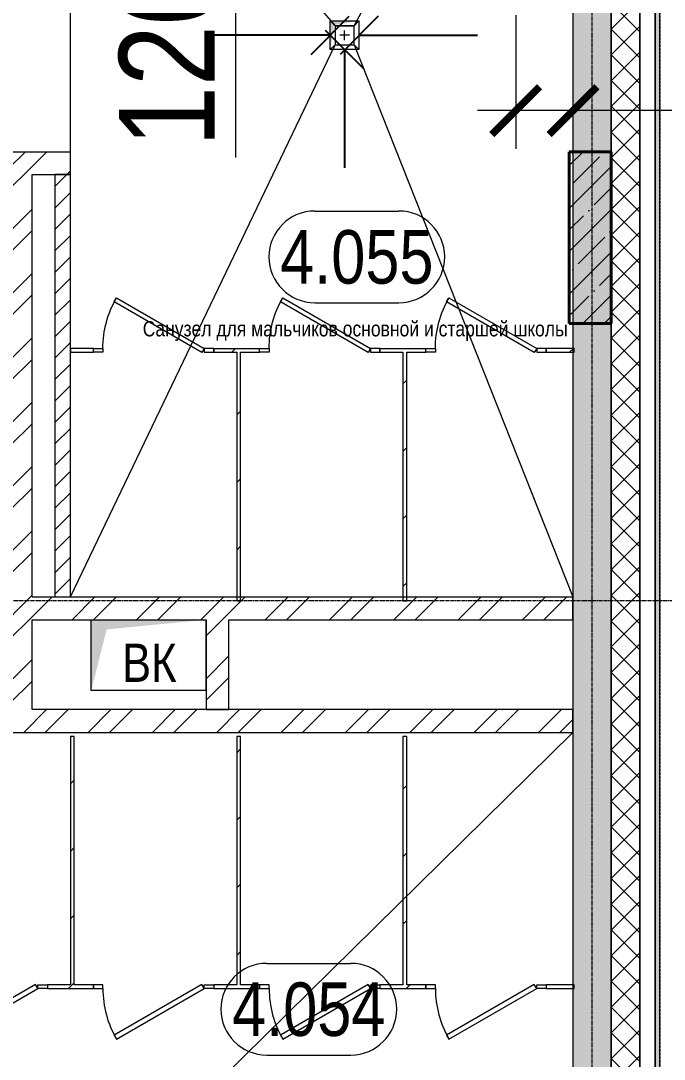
# Model space of a CAD drawing. Header units: millimetres. Extents: x -231292 to 573618, y -153144 to 564035.
# Drawn here: x 162039 to 165406, y 409102 to 414537 of the extents above; entities that cross this region are included whole.
import ezdxf
from ezdxf import colors
from ezdxf.entities.mleader import LeaderData, LeaderLine
from ezdxf.enums import TextEntityAlignment as Align
from ezdxf.math import Vec2, Vec3

# ---------------------------------------------------------------- set-up
doc = ezdxf.new("R2010")
doc.units = ezdxf.units.MM
for name, pattern in [('CENTER2', [28.575, 19.05, -3.175, 3.175, -3.175]), ('DASHED', [19.05, 12.7, -6.35]), ('HIDDEN2', [4.7625, 3.175, -1.5875])]:
    doc.linetypes.add(name, pattern=pattern)
doc.layers.get('0').update_dxf_attribs({"color": 250})
doc.layers.get('Defpoints').update_dxf_attribs({"color": 250})
for name, color, linetype, lineweight in [('АР_Area', 250, 'Continuous', 5), ('АР_Колонны', 250, 'Continuous', 35), ('АР_Размеры обшивки', 250, 'Continuous', 5), ('АР_Стены ГКЛ', 250, 'Continuous', 15), ('АР_Стены ЖБ', 250, 'Continuous', 35), ('АР_Стены кирпич', 250, 'Continuous', 20), ('АР_Стены ПЕНОблок', 250, 'Continuous', 20), ('АР_Тонкая', 250, 'Continuous', 5), ('АР_Утеплитель', 250, 'Continuous', 0), ('АР_Штриховка', 250, 'Continuous', 0), ('ВК_Шахты', 5, 'Continuous', 9), ('Двери кабины', 250, 'Continuous', 0), ('КМ_Фахверки', 250, 'Continuous', 80), ('Размеры зашивки ГКЛ', 250, 'Continuous', 0), ('РД_Оси_100', 250, 'Continuous', 0), ('РД_Разуклонка к трапам', 124, 'Continuous', 0)]:
    doc.layers.add(name, color=color, linetype=linetype, lineweight=lineweight)
doc.layers.add('АР_Делит', color=250, linetype='Continuous', lineweight=0, plot=False)
doc.styles.add('style1', font='ARIALN.TTF')
doc.dimstyles.new('Dim200_ареал', dxfattribs={"dimscale": 100, "dimtxt": 5, "dimasz": 2.5, "dimexe": 2, "dimexo": 2, "dimgap": 1, "dimtad": 1, "dimzin": 12, "dimdsep": 46, "dimtxsty": 'style1', "dimblk": 'ARCHTICK', "dimcen": 3, "dimdle": 2, "dimclrd": 256, "dimclre": 256, "dimaunit": 1, "dimadec": 0, "dimazin": 3, "dimtfac": 1, "dimtmove": 1, "dimatfit": 3, "dimldrblk": 'OPEN30', "dimfxl": 5, "dimfxlon": 1, "dimtolj": 1, "dimtzin": 0, "dimlwd": 9, "dimlwe": 9, "dimarcsym": 0})
doc.dimstyles.new('scale_100', dxfattribs={"dimtxt": 200, "dimasz": 125, "dimexe": 60, "dimexo": 100, "dimgap": 30, "dimtad": 1, "dimdec": 0, "dimdsep": 46, "dimtxsty": 'style1', "dimblk": 'OBLIQUE', "dimcen": 150, "dimdle": 60, "dimclrd": 256, "dimclre": 256, "dimclrt": 256, "dimadec": 0, "dimazin": 0, "dimtfac": 1, "dimtdec": 0, "dimtmove": 1, "dimatfit": 3, "dimldrblk": 'OBLIQUE', "dimfxl": 1, "dimtolj": 1, "dimtzin": 0, "dimarcsym": 0})
pattern_1 = [(45, (50428.77, 366201.75), (-168.3798, 168.3798), []), (45, (50541.02, 366201.75), (-168.3798, 168.3798), [])]
pattern_2 = [(45, (50428.77, 366201.75), (-176.7767, 176.7767), [])]

# ---------------------------------------------------------------- blocks, each defined once
blk = doc.blocks.new('otv')
at = {"linetype": 'Continuous'}
blk.add_lwpolyline([(0, -1), (0, 0), (1, 0), (1, -1)], close=True, dxfattribs=at)
blk.add_solid([(0, -1), (0, 0), (0.1346, -0.1366), (1, 0)], dxfattribs=at)
blk = doc.blocks.new('СОШ_2200_АР_ОСИ_М100_28.05.24')
at = {"layer": 'АР_Делит', "color": 5, "linetype": 'DASHED'}
blk.add_lwpolyline([(114955, 135155), (114955, -355), (93595.036, -355), (93595.036, 13855), (94145, 13855), (94145, 68320), (66055, 68320), (66055, 13857.73), (83455, 13857.73), (83455, -355), (45245, -355), (45245, 13145), (44695, 13145), (44695, 26755), (45245, 26755), (45245, 68320), (20455, 68320), (20455, 26755), (27955, 26755), (27955, 13145), (-355, 13145), (-355, 100855), (37145, 100855), (37145, 129155)], dxfattribs=at)
at = {"layer": 'РД_Оси_100', "linetype": 'CENTER2'}
for p, q in [((114600, -6155), (114600, 139938.679)), ((119910, 45300), (94200, 45300))]:
    blk.add_line(p, q, dxfattribs=at)
blk = doc.blocks.new('_Oblique')
at = {"color": 0, "linetype": 'ByBlock', "lineweight": -2}
blk.add_line((-0.5, -0.5), (0.5, 0.5), dxfattribs=at)
blk = doc.blocks.new('A$Cd7e03b91')
at = {"layer": 'РД_Разуклонка к трапам', "lineweight": 0}
for p, q in [((-100, 100), (-150, 150)), ((100, 100), (150, 150)), ((-50, 0), (50, 0)), ((0, -50), (0, 50)), ((-100, -100), (-150, -150)), ((100, -100), (150, -150))]:
    blk.add_line(p, q, dxfattribs=at)
blk.add_lwpolyline([(-100, 100), (100, 100), (100, -100), (-100, -100), (-100, 100)], dxfattribs=at)
blk.add_lwpolyline([(-100, 100), (100, 100), (100, -100), (-100, -100), (-100, 100)], dxfattribs=at)
blk = doc.blocks.new('_ArchTick')
at = {"color": 0, "linetype": 'ByBlock', "const_width": 0.15}
blk.add_lwpolyline([(-0.5, -0.5), (0.5, 0.5)], dxfattribs=at)
blk = doc.blocks.new('*D776')
at = {"layer": 'Defpoints', "color": 0, "transparency": 16777216}
for p in [(164628.8, 416111.8), (164150.9, 414911.8), (164628.8, 414911.8)]:
    blk.add_point(p, dxfattribs=at)
at = {"layer": 'АР_Размеры обшивки', "lineweight": 9, "transparency": 16777216}
for p, q in [((164150.9, 416311.8), (164150.9, 414711.8)), ((164428.8, 416111.8), (163950.9, 416111.8)), ((164150.9, 415511.8), (163161.8, 415205.7)), ((163161.8, 415205.7), (163161.8, 413821.2)), ((164428.8, 414911.8), (163950.9, 414911.8))]:
    blk.add_line(p, q, dxfattribs=at)
at = {"layer": 'АР_Размеры обшивки', "lineweight": 9, "transparency": 16777216, "xscale": 250, "yscale": 250, "zscale": 250}
for p, rotation in [((164150.9, 416111.8), 90), ((164150.9, 414911.8), 270)]:
    blk.add_blockref('_ArchTick', p, dxfattribs=dict(at, rotation=rotation))
at = {"layer": 'АР_Размеры обшивки', "color": 0, "transparency": 16777216, "insert": (162806.5, 414513.4), "char_height": 500, "attachment_point": 5, "rotation": 90, "style": 'style1'}
blk.add_mtext('\\A1;1200', dxfattribs=at)
blk = doc.blocks.new('_Open30')
at = {"color": 0, "linetype": 'ByBlock', "lineweight": -2}
for p, q in [((-1, 0.268), (0, 0)), ((0, 0), (-1, -0.268)), ((0, 0), (-1, 0))]:
    blk.add_line(p, q, dxfattribs=at)
blk = doc.blocks.new('*D777')
at = {"layer": 'Defpoints', "color": 0, "transparency": 16777216}
for p in [(164628.8, 414911.8), (164928.8, 414911.8), (164628.8, 414066.7)]:
    blk.add_point(p, dxfattribs=at)
at = {"layer": 'АР_Размеры обшивки', "lineweight": 9, "transparency": 16777216}
for p, q in [((164628.8, 414566.7), (164628.8, 413866.7)), ((164928.8, 414566.7), (164928.8, 413866.7)), ((165128.8, 414066.7), (164428.8, 414066.7)), ((167165.8, 414066.7), (164928.8, 414066.7))]:
    blk.add_line(p, q, dxfattribs=at)
at = {"layer": 'АР_Размеры обшивки', "lineweight": 9, "transparency": 16777216, "xscale": 250, "yscale": 250, "zscale": 250, "rotation": 180}
blk.add_blockref('_ArchTick', (164628.8, 414066.7), dxfattribs=at)
at = {"layer": 'АР_Размеры обшивки', "lineweight": 9, "transparency": 16777216, "xscale": 250, "yscale": 250, "zscale": 250}
blk.add_blockref('_ArchTick', (164928.8, 414066.7), dxfattribs=at)
at = {"layer": 'АР_Размеры обшивки', "color": 0, "transparency": 16777216, "insert": (166613.8, 414422), "char_height": 500, "attachment_point": 5, "style": 'style1'}
blk.add_mtext('\\A1;300', dxfattribs=at)
blk = doc.blocks.new('MOK-МаркаПом_овал_ареал')
for p, q in [((-2.75, 3), (2.75, 3)), ((-2.75, -3), (2.75, -3))]:
    blk.add_line(p, q)
for centre, radius, start, end in [((-2.75, 0), 3, 90, 270), ((2.75, 0), 3, 270, 90), ((-3.75, 0), 3.5, 0, 0.00095)]:
    blk.add_arc(centre, radius, start, end)
at = {"color": 0, "style": 'style1'}
blk.add_attdef('АР-ПОМЕЩЕНИЕ:НОМЕР', text='', height=3.5, dxfattribs=at).set_placement((0, 0), align=Align.MIDDLE)
at = {"layer": 'Defpoints', "color": 2, "style": 'style1'}
blk.add_attdef('АР-ПОМЕЩЕНИЕ:НАИМЕНОВАНИЕ', text='', height=1, dxfattribs=at).set_placement((-0.094, -4.814), align=Align.MIDDLE)

msp = doc.modelspace()

# ---------------------------------------------------------------- hatches: boundary and pattern name
at = {"layer": 'АР_Штриховка', "linetype": 'Continuous', "lineweight": 0}
h = msp.add_hatch(dxfattribs=at)
h.set_pattern_fill('_U', color=256, angle=-360, style=0, pattern_type=0)
h.set_pattern_definition([(360, (50428.7677, 366201.7525), (-5e-16, 1), [])])
h.paths.add_polyline_path([(165383.768, 457506.753), (165358.768, 457481.753), (165358.768, 456301.753), (165383.768, 456301.753)], flags=0)
h.paths.add_polyline_path([(165383.768, 453001.753), (165358.768, 453001.753), (165358.768, 451501.752), (165383.768, 451501.752)], flags=0)
h.paths.add_polyline_path([(165383.768, 449101.752), (165358.768, 449101.752), (165358.768, 447851.753), (165383.768, 447851.753)], flags=0)
h.paths.add_polyline_path([(165383.768, 445751.753), (165358.768, 445751.753), (165358.768, 444851.752), (165383.768, 444851.752)], flags=0)
h.paths.add_polyline_path([(165383.768, 442751.752), (165358.768, 442751.752), (165358.768, 441851.752), (165383.768, 441851.752)], flags=0)
h.paths.add_polyline_path([(165383.768, 439751.752), (165358.768, 439751.752), (165358.768, 438851.752), (165383.768, 438851.752)], flags=0)
h.paths.add_polyline_path([(165383.768, 436751.752), (165358.768, 436751.752), (165358.768, 434301.753), (165383.768, 434301.753)], flags=0)
h.paths.add_polyline_path([(165383.768, 431001.753), (165358.768, 431001.753), (165358.768, 430101.753), (165383.768, 430101.753)], flags=0)
h.paths.add_polyline_path([(165383.768, 428901.753), (165358.768, 428901.753), (165358.768, 428001.753), (165383.768, 428001.753)], flags=0)
h.paths.add_polyline_path([(165383.768, 426801.753), (165358.768, 426801.753), (165358.768, 425001.753), (165383.768, 425001.753)], flags=0)
h.paths.add_polyline_path([(165383.768, 421701.753), (165358.768, 421701.753), (165358.768, 420801.753), (165383.768, 420801.753)], flags=0)
h.paths.add_polyline_path([(165383.768, 419601.753), (165358.768, 419601.753), (165358.768, 418701.753), (165383.768, 418701.753)], flags=0)
h.paths.add_polyline_path([(165383.768, 417501.753), (165358.768, 417501.753), (165358.768, 407701.753), (165383.768, 407701.753)], flags=0)
h = msp.add_hatch(dxfattribs=at)
h.set_pattern_fill('ANSI37', color=256, scale=30, angle=-360, style=0)
h.set_pattern_definition([(45, (50428.77, 366201.75), (-67.35192, 67.35192), []), (135, (50428.77, 366201.75), (-67.35192, -67.35192), [])])
h.paths.add_polyline_path([(165278.768, 457401.753), (165128.768, 457251.753), (165128.768, 456301.753), (165278.768, 456301.753)], flags=0)
h.paths.add_polyline_path([(165278.768, 453001.753), (165128.768, 453001.753), (165128.768, 451501.752), (165278.768, 451501.752)], flags=0)
h.paths.add_polyline_path([(165278.768, 449101.752), (165128.768, 449101.752), (165128.768, 447851.753), (165278.768, 447851.753)], flags=0)
h.paths.add_polyline_path([(165278.768, 445751.753), (165128.768, 445751.753), (165128.768, 444851.752), (165278.768, 444851.752)], flags=0)
h.paths.add_polyline_path([(165278.768, 442751.752), (165128.768, 442751.752), (165128.768, 441851.752), (165278.768, 441851.752)], flags=0)
h.paths.add_polyline_path([(165278.768, 439751.752), (165128.768, 439751.752), (165128.768, 438851.752), (165278.768, 438851.752)], flags=0)
h.paths.add_polyline_path([(165278.768, 436751.752), (165128.768, 436751.752), (165128.768, 434301.753), (165278.768, 434301.753)], flags=0)
h.paths.add_polyline_path([(165278.768, 431001.753), (165128.768, 431001.753), (165128.768, 430101.753), (165278.768, 430101.753)], flags=0)
h.paths.add_polyline_path([(165278.768, 428901.753), (165128.768, 428901.753), (165128.768, 428001.753), (165278.768, 428001.753)], flags=0)
h.paths.add_polyline_path([(165278.768, 426801.753), (165128.768, 426801.753), (165128.768, 425001.753), (165278.768, 425001.753)], flags=0)
h.paths.add_polyline_path([(165278.768, 421701.753), (165128.768, 421701.753), (165128.768, 420801.753), (165278.768, 420801.753)], flags=0)
h.paths.add_polyline_path([(165278.768, 419601.753), (165128.768, 419601.753), (165128.768, 418701.753), (165278.768, 418701.753)], flags=0)
h.paths.add_polyline_path([(165278.768, 417501.753), (165128.768, 417501.753), (165128.768, 407701.753), (165278.768, 407701.753)], flags=0)
h = msp.add_hatch(dxfattribs=at)
h.set_pattern_fill('AR-CONC', color=256, angle=-360, style=0)
h.set_pattern_definition([(50, (50428.77, 366201.75), (182.18467, -15.93909), [19.05, -209.55]), (355, (50428.77, 366201.75), (-35.24342, 191.05685), [15.24, -167.64058]), (100.45144, (50443.95, 366200.42), (146.94125, 175.11775), [16.19, -178.09024]), (46.1842, (50428.77, 366252.55), (271.07904, -42.04233), [28.575, -314.325]), (96.63556, (50451.36, 366249.05), (237.40413, 247.42612), [24.285, -267.1356]), (351.18415, (50428.77, 366252.55), (237.40413, 247.4261), [22.85997, -251.45973]), (21, (50454.17, 366239.85), (151.61439, -102.2652), [19.05, -209.55]), (326, (50454.17, 366239.85), (61.80203, 184.18797), [15.24, -167.64]), (71.45145, (50466.8, 366231.33), (213.41642, 81.92277), [16.19, -178.08994]), (37.5, (50428.77, 366201.75), (3.088603, 84.55504), [0, -165.608, 0, -170.18, 0, -168.275]), (7.5, (50428.77, 366201.75), (66.81966, 100.180575), [0, -97.028, 0, -161.798, 0, -64.135]), (327.5, (50372.126, 366201.75), (135.590595, -5.728744), [0, -63.5, 0, -198.12, 0, -262.89]), (317.5, (50346.73, 366201.75), (148.12918, 25.42649), [0, -82.55, 0, -131.572, 0, -186.69])])
h.paths.add_polyline_path([(165128.768, 457251.753), (164928.768, 457051.753), (164928.768, 456301.753), (165128.768, 456301.753)], flags=0)
h.paths.add_polyline_path([(165128.768, 453001.753), (164928.768, 453001.753), (164928.768, 451501.752), (165128.768, 451501.752)], flags=0)
h.paths.add_polyline_path([(165128.768, 449101.752), (164928.768, 449101.752), (164928.768, 447851.753), (165128.768, 447851.753)], flags=0)
h.paths.add_polyline_path([(165128.768, 445751.753), (164928.768, 445751.753), (164928.768, 444851.752), (165128.768, 444851.752)], flags=0)
h.paths.add_polyline_path([(165128.768, 442751.752), (164928.768, 442751.752), (164928.768, 441851.752), (165128.768, 441851.752)], flags=0)
h.paths.add_polyline_path([(165128.768, 439751.752), (164928.768, 439751.752), (164928.768, 438851.752), (165128.768, 438851.752)], flags=0)
h.paths.add_polyline_path([(165128.768, 436751.752), (164928.768, 436751.752), (164928.768, 434301.753), (165128.768, 434301.753)], flags=0)
h.paths.add_polyline_path([(165128.768, 431001.753), (164928.768, 431001.753), (164928.768, 430101.753), (165128.768, 430101.753)], flags=0)
h.paths.add_polyline_path([(165128.768, 428901.753), (164928.768, 428901.753), (164928.768, 428001.753), (165128.768, 428001.753)], flags=0)
h.paths.add_polyline_path([(165128.768, 426801.753), (164928.768, 426801.753), (164928.768, 425001.753), (165128.768, 425001.753)], flags=0)
h.paths.add_polyline_path([(165128.768, 421701.753), (164928.768, 421701.753), (164928.768, 420801.753), (165128.768, 420801.753)], flags=0)
h.paths.add_polyline_path([(165128.768, 419601.753), (164928.768, 419601.753), (164928.768, 418701.753), (165128.768, 418701.753)], flags=0)
h.paths.add_polyline_path([(165128.768, 417501.753), (164928.768, 417501.753), (164928.768, 407701.753), (165128.768, 407701.753)], flags=0)
h = msp.add_hatch(dxfattribs=at)
h.set_pattern_fill('ANSI32', color=256, scale=25, style=0)
h.set_pattern_definition(pattern_1)
h.paths.add_polyline_path([(162298.768, 413731.752), (162298.768, 413851.752), (162098.768, 413851.752), (162058.768, 413761.752), (162098.768, 413731.752)], flags=0)
h.paths.add_polyline_path([(161978.768, 413731.752), (162058.768, 413761.752), (162098.768, 413851.752), (161978.294, 413851.752), (161978.294, 413731.752)], flags=0)
at = {"layer": 'АР_Штриховка', "linetype": 'Continuous', "lineweight": 5}
h = msp.add_hatch(dxfattribs=at)
h.set_pattern_fill('ANSI35', color=256, scale=25, style=0)
h.set_pattern_definition([(45, (50428.77, 366201.75), (-112.2532, 112.2532), []), (45, (50541.02, 366201.75), (-112.2532, 112.2532), [198.4375, -39.6875, 0, -39.6875])])
h.paths.add_polyline_path([(165128.768, 413851.753), (164908.768, 413851.753), (164908.768, 412951.753), (165128.768, 412951.753)], flags=0)
at = {"layer": 'АР_Штриховка', "linetype": 'Continuous', "lineweight": 0}
h = msp.add_hatch(dxfattribs=at)
h.set_pattern_fill('ANSI32', color=256, scale=25, style=0)
h.set_pattern_definition([(45, (50428.77, 366201.75), (-168.3798, 168.3798), []), (45, (50541.02, 366201.75), (-168.3798, 168.3798), [])])
h.paths.add_polyline_path([(161978.768, 410931.753), (162058.768, 410901.753), (162098.768, 410931.753), (162098.768, 411401.753), (162038.768, 411461.753), (161978.768, 411401.753)], flags=0)
h.paths.add_polyline_path([(161978.768, 411521.753), (162038.768, 411461.753), (162098.768, 411521.753), (162098.768, 413731.752), (162058.768, 413761.752), (161978.768, 413731.752)], flags=0)
at = {"layer": 'АР_Штриховка', "linetype": 'Continuous', "lineweight": 0, "ltscale": 0.5}
h = msp.add_hatch(dxfattribs=at)
h.set_pattern_fill('ANSI31', color=256, scale=25, style=0)
h.set_pattern_definition([(45, (50428.77, 366201.75), (-56.1266, 56.1266), [])])
h.paths.add_polyline_path([(162218.768, 411521.753), (162298.768, 411521.753), (162298.768, 412821.753), (162218.768, 412821.753)], flags=0)
h.paths.add_polyline_path([(162218.768, 412821.753), (162298.768, 412821.753), (162298.768, 413731.752), (162218.768, 413731.752)], flags=0)
at = {"layer": 'АР_Штриховка', "linetype": 'Continuous', "lineweight": 0}
h = msp.add_hatch(dxfattribs=at)
h.set_pattern_fill('_U', color=256, scale=250, angle=45, style=0, pattern_type=0)
h.set_pattern_definition(pattern_2)
h.paths.add_polyline_path([(164934.743, 412801.752), (164934.743, 412821.752), (164788.768, 412821.752), (164788.768, 412801.752)], flags=0)
h.paths.add_polyline_path([(164158.768, 412801.752), (164158.768, 412821.752), (164058.768, 412821.752), (164052.101, 412806.752), (164058.768, 412801.752)], flags=0)
h.paths.add_polyline_path([(164038.768, 412801.752), (164052.101, 412806.752), (164058.768, 412821.752), (163918.768, 412821.752), (163918.768, 412801.752)], flags=0)
h.paths.add_polyline_path([(163288.768, 412801.753), (163288.768, 412821.753), (163188.768, 412821.753), (163182.101, 412806.753), (163188.768, 412801.753)], flags=0)
h.paths.add_polyline_path([(163168.768, 412801.753), (163182.101, 412806.753), (163188.768, 412821.753), (163048.768, 412821.753), (163048.768, 412801.753)], flags=0)
h.paths.add_polyline_path([(162418.768, 412801.753), (162418.768, 412821.753), (162298.768, 412821.753), (162298.768, 412801.753)], flags=0)
h = msp.add_hatch(dxfattribs=at)
h.set_pattern_fill('_U', color=256, scale=250, angle=45, style=0, pattern_type=0)
h.set_pattern_definition(pattern_2)
h.paths.add_polyline_path([(163168.768, 411501.753), (163188.768, 411501.753), (163188.768, 412801.753), (163182.101, 412806.753), (163168.768, 412801.753)], flags=0)
h = msp.add_hatch(dxfattribs=at)
h.set_pattern_fill('_U', color=256, scale=250, angle=45, style=0, pattern_type=0)
h.set_pattern_definition(pattern_2)
h.paths.add_polyline_path([(164038.768, 411501.753), (164058.768, 411501.753), (164058.768, 412801.752), (164052.101, 412806.752), (164038.768, 412801.752)], flags=0)
h = msp.add_hatch(dxfattribs=at)
h.set_pattern_fill('ANSI32', color=256, scale=25, style=0)
h.set_pattern_definition([(45, (50428.77, 366201.75), (-168.3798, 168.3798), []), (45, (50541.02, 366201.75), (-168.3798, 168.3798), [])])
h.paths.add_polyline_path([(160418.768, 411521.753), (160418.768, 411401.753), (161978.768, 411401.753), (162038.768, 411461.753), (161978.768, 411521.753)], flags=0)
h.paths.add_polyline_path([(162098.768, 411521.753), (162038.768, 411461.753), (162098.768, 411401.753), (163008.283, 411401.753), (163048.283, 411431.753), (163008.283, 411521.753)], flags=0)
h.paths.add_polyline_path([(163008.283, 411521.753), (163048.283, 411431.753), (163128.283, 411401.753), (164928.768, 411401.753), (164928.768, 411521.753)], flags=0)
h = msp.add_hatch(dxfattribs=at)
h.set_pattern_fill('ANSI32', color=256, scale=25, angle=-360, style=0)
h.set_pattern_definition([(45, (50428.77, 366201.75), (-168.3798, 168.3798), []), (45, (50541.02, 366201.75), (-168.3798, 168.3798), [])])
h.paths.add_polyline_path([(163128.283, 411401.753), (163048.283, 411431.753), (163008.283, 411401.753), (163008.283, 410932.6), (163128.283, 410932.6)], flags=0)
h = msp.add_hatch(dxfattribs=at)
h.set_pattern_fill('ANSI32', color=256, scale=25, style=0)
h.set_pattern_definition(pattern_1)
h.paths.add_polyline_path([(164928.768, 410811.753), (164928.768, 410931.753), (162098.768, 410931.753), (162058.768, 410901.753), (162098.768, 410811.753)], flags=0)
h.paths.add_polyline_path([(162098.768, 410811.753), (162058.768, 410901.753), (161978.768, 410931.753), (161148.768, 410931.753), (161108.768, 410841.753), (161148.768, 410811.753)], flags=0)
h.paths.add_polyline_path([(161028.768, 410811.753), (161108.768, 410841.753), (161148.768, 410931.753), (160418.768, 410931.753), (160418.768, 410811.753)], flags=0)
h = msp.add_hatch(dxfattribs=at)
h.set_pattern_fill('_U', color=256, scale=250, angle=45, style=0, pattern_type=0)
h.set_pattern_definition(pattern_2)
h.paths.add_polyline_path([(162298.768, 409491.753), (162312.101, 409486.753), (162318.768, 409491.753), (162318.768, 410791.753), (162298.768, 410791.753)], flags=0)
h = msp.add_hatch(dxfattribs=at)
h.set_pattern_fill('_U', color=256, scale=250, angle=45, style=0, pattern_type=0)
h.set_pattern_definition(pattern_2)
h.paths.add_polyline_path([(163168.768, 409491.753), (163182.101, 409486.753), (163188.768, 409491.753), (163188.768, 410791.753), (163168.768, 410791.753)], flags=0)
h = msp.add_hatch(dxfattribs=at)
h.set_pattern_fill('_U', color=256, scale=250, angle=45, style=0, pattern_type=0)
h.set_pattern_definition(pattern_2)
h.paths.add_polyline_path([(164038.768, 409491.753), (164052.101, 409486.753), (164058.768, 409491.753), (164058.768, 410791.753), (164038.768, 410791.753)], flags=0)
h = msp.add_hatch(dxfattribs=at)
h.set_pattern_fill('_U', color=256, scale=250, angle=45, style=0, pattern_type=0)
h.set_pattern_definition([(45, (50428.77, 366201.75), (-176.7767, 176.7767), [])])
h.paths.add_polyline_path([(161548.768, 409471.753), (161548.768, 409491.753), (161428.768, 409491.753), (161428.768, 409471.753)], flags=0)
h.paths.add_polyline_path([(162178.768, 409491.753), (162178.768, 409471.753), (162318.768, 409471.753), (162312.101, 409486.753), (162298.768, 409491.753)], flags=0)
h.paths.add_polyline_path([(162318.768, 409491.753), (162312.101, 409486.753), (162318.768, 409471.753), (162418.768, 409471.753), (162418.768, 409491.753)], flags=0)
h.paths.add_polyline_path([(163048.768, 409491.753), (163048.768, 409471.753), (163188.768, 409471.753), (163182.101, 409486.753), (163168.768, 409491.753)], flags=0)
h.paths.add_polyline_path([(163188.768, 409491.753), (163182.101, 409486.753), (163188.768, 409471.753), (163288.768, 409471.753), (163288.768, 409491.753)], flags=0)
h.paths.add_polyline_path([(163918.768, 409491.753), (163918.768, 409471.753), (164058.768, 409471.753), (164052.101, 409486.753), (164038.768, 409491.753)], flags=0)
h.paths.add_polyline_path([(164058.768, 409491.753), (164052.101, 409486.753), (164058.768, 409471.753), (164158.768, 409471.753), (164158.768, 409491.753)], flags=0)
h.paths.add_polyline_path([(164788.768, 409491.753), (164788.768, 409471.753), (164934.743, 409471.753), (164934.743, 409491.753)], flags=0)

# ---------------------------------------------------------------- linework, layer by layer
at = {"layer": 'АР_Колонны', "linetype": 'HIDDEN2', "lineweight": 25}
for p, q in [((164908.768, 413851.753), (165128.768, 413851.753)), ((164908.768, 412951.753), (164908.768, 413851.753)), ((165128.768, 413851.753), (165128.768, 412951.753)), ((165128.768, 412951.753), (164908.768, 412951.753))]:
    msp.add_line(p, q, dxfattribs=at)
at = {"layer": 'АР_Колонны', "linetype": 'Continuous', "lineweight": 35}
for p, q in [((164908.768, 413851.753), (164908.768, 412951.753)), ((165128.768, 413851.753), (164908.768, 413851.753)), ((165128.768, 412951.753), (165128.768, 413851.753)), ((164908.768, 412951.753), (165128.768, 412951.753))]:
    msp.add_line(p, q, dxfattribs=at)
at = {"layer": 'АР_Стены ГКЛ', "linetype": 'Continuous', "lineweight": 15}
for p, q in [((162418.768, 412821.753), (162298.768, 412821.753)), ((162298.768, 412821.753), (162298.768, 412801.753)), ((162298.768, 412801.753), (162418.768, 412801.753)), ((162418.768, 412801.753), (162418.768, 412821.753)), ((163048.768, 412821.753), (163288.768, 412821.753)), ((163048.768, 412821.753), (163048.768, 412801.753)), ((163048.768, 412801.753), (163168.768, 412801.753)), ((163168.768, 412801.753), (163168.768, 411501.753)), ((163188.768, 411501.753), (163188.768, 412801.753)), ((163188.768, 412801.753), (163288.768, 412801.753)), ((163288.768, 412801.753), (163288.768, 412821.753)), ((163918.768, 412821.752), (164158.768, 412821.752)), ((163918.768, 412821.752), (163918.768, 412801.752)), ((163918.768, 412801.752), (164038.768, 412801.752)), ((164038.768, 412801.752), (164038.768, 411501.753)), ((164058.768, 411501.753), (164058.768, 412801.752)), ((164058.768, 412801.752), (164158.768, 412801.752)), ((164158.768, 412801.752), (164158.768, 412821.752)), ((164934.743, 412821.752), (164788.768, 412821.752)), ((164788.768, 412821.752), (164788.768, 412801.752)), ((164788.768, 412801.752), (164934.743, 412801.752)), ((164934.743, 412801.752), (164934.743, 412821.752)), ((163168.768, 411501.753), (163188.768, 411501.753)), ((164038.768, 411501.753), (164058.768, 411501.753)), ((162318.768, 410791.753), (162298.768, 410791.753)), ((162298.768, 410791.753), (162298.768, 409491.753)), ((162318.768, 409491.753), (162318.768, 410791.753)), ((163188.768, 410791.753), (163168.768, 410791.753)), ((163168.768, 410791.753), (163168.768, 409491.753)), ((163188.768, 409491.753), (163188.768, 410791.753)), ((164058.768, 410791.753), (164038.768, 410791.753)), ((164038.768, 410791.753), (164038.768, 409491.753)), ((164058.768, 409491.753), (164058.768, 410791.753)), ((162178.768, 409491.753), (162178.768, 409471.753)), ((162298.768, 409491.753), (162178.768, 409491.753)), ((162418.768, 409491.753), (162318.768, 409491.753)), ((162418.768, 409471.753), (162418.768, 409491.753)), ((163048.768, 409491.753), (163048.768, 409471.753)), ((163168.768, 409491.753), (163048.768, 409491.753)), ((163288.768, 409491.753), (163188.768, 409491.753)), ((163288.768, 409471.753), (163288.768, 409491.753)), ((163918.768, 409491.753), (163918.768, 409471.753)), ((164038.768, 409491.753), (163918.768, 409491.753)), ((164158.768, 409491.753), (164058.768, 409491.753)), ((164158.768, 409471.753), (164158.768, 409491.753)), ((164788.768, 409491.753), (164788.768, 409471.753)), ((164934.743, 409491.753), (164788.768, 409491.753)), ((164934.743, 409471.753), (164934.743, 409491.753)), ((162178.768, 409471.753), (162318.768, 409471.753)), ((162318.768, 409471.753), (162418.768, 409471.753)), ((163048.768, 409471.753), (163288.768, 409471.753)), ((163918.768, 409471.753), (164158.768, 409471.753)), ((164788.768, 409471.753), (164934.743, 409471.753))]:
    msp.add_line(p, q, dxfattribs=at)
at = {"layer": 'АР_Стены ЖБ', "linetype": 'Continuous', "lineweight": 40}
for p, q in [((165128.768, 413851.753), (164908.768, 413851.753)), ((164908.768, 413851.753), (164908.768, 412951.753)), ((165128.768, 412951.753), (165128.768, 413851.753)), ((164908.768, 412951.753), (165128.768, 412951.753))]:
    msp.add_line(p, q, dxfattribs=at)
at = {"layer": 'АР_Стены кирпич', "linetype": 'Continuous', "lineweight": 20}
for p, q in [((161978.294, 413851.752), (162298.768, 413851.752)), ((162298.768, 413731.752), (162298.768, 413851.752)), ((162098.768, 411521.753), (162098.768, 413731.752)), ((162098.768, 413731.752), (162298.768, 413731.752)), ((162098.768, 411521.753), (164928.768, 411521.753)), ((164928.768, 411401.753), (164928.768, 411521.753)), ((162098.768, 411401.753), (163008.283, 411401.753)), ((162098.768, 410931.753), (162098.768, 411401.753)), ((163008.283, 411401.753), (163008.283, 410932.6)), ((163128.283, 411401.753), (164928.768, 411401.753)), ((163128.283, 410932.6), (163128.283, 411401.753)), ((164928.768, 410931.753), (162098.768, 410931.753)), ((163008.283, 410932.6), (163128.283, 410932.6)), ((164928.768, 410811.753), (164928.768, 410931.753)), ((161148.768, 410811.753), (164928.768, 410811.753))]:
    msp.add_line(p, q, dxfattribs=at)
at = {"layer": 'АР_Стены ПЕНОблок', "linetype": 'Continuous', "lineweight": 20}
for p, q in [((164928.768, 417501.753), (164928.768, 407701.753)), ((165128.768, 407701.753), (165128.768, 417501.753)), ((162298.768, 413731.752), (162218.768, 413731.752)), ((162218.768, 411521.753), (162218.768, 413731.752)), ((162298.768, 411521.753), (162298.768, 413731.752)), ((162218.768, 411521.753), (162298.768, 411521.753))]:
    msp.add_line(p, q, dxfattribs=at)
at = {"layer": 'АР_Тонкая', "linetype": 'Continuous', "lineweight": 5}
for p, q in [((165278.768, 417501.753), (165278.768, 407701.753)), ((165358.768, 407701.753), (165358.768, 417501.753)), ((165358.768, 417501.753), (165358.768, 407701.753)), ((165383.768, 407701.753), (165383.768, 417501.753))]:
    msp.add_line(p, q, dxfattribs=at)
at = {"layer": 'АР_Утеплитель', "linetype": 'Continuous', "lineweight": 0}
for p, q in [((165128.768, 417501.753), (165128.768, 407701.753)), ((165278.768, 407701.753), (165278.768, 417501.753))]:
    msp.add_line(p, q, dxfattribs=at)
at = {"layer": 'Двери кабины', "linetype": 'Continuous', "lineweight": 0}
for points in [[(162998.768, 412821.753), (162986.268, 412800.102), (162527.274, 413065.102), (162539.774, 413086.753)], [(163868.768, 412821.752), (163856.268, 412800.102), (163397.274, 413065.102), (163409.774, 413086.753)], [(164738.768, 412821.752), (164726.268, 412800.102), (164267.274, 413065.102), (164279.774, 413086.752)], [(162468.768, 412801.753), (162418.768, 412801.753), (162418.768, 412821.753), (162468.768, 412821.753)], [(162998.768, 412801.753), (163048.768, 412801.753), (163048.768, 412821.753), (162998.768, 412821.753)], [(163338.768, 412801.753), (163288.768, 412801.753), (163288.768, 412821.753), (163338.768, 412821.753)], [(163868.768, 412801.752), (163918.768, 412801.752), (163918.768, 412821.752), (163868.768, 412821.752)], [(164208.768, 412801.752), (164158.768, 412801.752), (164158.768, 412821.752), (164208.768, 412821.752)], [(164738.768, 412801.752), (164788.768, 412801.752), (164788.768, 412821.752), (164738.768, 412821.752)], [(162128.768, 409471.753), (162116.268, 409493.403), (161657.274, 409228.403), (161669.774, 409206.753)], [(162128.768, 409491.753), (162178.768, 409491.753), (162178.768, 409471.753), (162128.768, 409471.753)], [(162468.768, 409491.753), (162418.768, 409491.753), (162418.768, 409471.753), (162468.768, 409471.753)], [(162998.768, 409471.753), (162986.268, 409493.403), (162527.274, 409228.403), (162539.774, 409206.753)], [(162998.768, 409491.753), (163048.768, 409491.753), (163048.768, 409471.753), (162998.768, 409471.753)], [(163338.768, 409491.753), (163288.768, 409491.753), (163288.768, 409471.753), (163338.768, 409471.753)], [(163868.768, 409471.753), (163856.268, 409493.403), (163397.274, 409228.403), (163409.774, 409206.753)], [(163868.768, 409491.753), (163918.768, 409491.753), (163918.768, 409471.753), (163868.768, 409471.753)], [(164208.768, 409491.753), (164158.768, 409491.753), (164158.768, 409471.753), (164208.768, 409471.753)], [(164738.768, 409471.753), (164726.268, 409493.403), (164267.274, 409228.403), (164279.774, 409206.753)], [(164738.768, 409491.753), (164788.768, 409491.753), (164788.768, 409471.753), (164738.768, 409471.753)]]:
    msp.add_lwpolyline(points, close=True, dxfattribs=at)
at = {"layer": 'Двери кабины', "linetype": 'Continuous', "lineweight": 0, "extrusion": (0, 0, -1)}
for centre in [(-162998.768, 412821.753), (-163868.768, 412821.752), (-164738.768, 412821.752)]:
    msp.add_arc(centre, 530, 0.000001, 30.000001, dxfattribs=at)
at = {"layer": 'Двери кабины', "linetype": 'Continuous', "lineweight": 0}
for centre in [(162998.768, 409471.753), (163868.768, 409471.753), (164738.768, 409471.753)]:
    msp.add_arc(centre, 530, 180.000001, 210.000001, dxfattribs=at)
at = {"layer": 'КМ_Фахверки', "lineweight": 5}
msp.add_lwpolyline([(96278.918, 457251.752), (165128.768, 457251.753), (165128.768, 366101.753), (95928.768, 366101.753), (95928.768, 434726.753), (96278.918, 434726.753), (96278.918, 457251.752)], dxfattribs=at)
at = {"layer": 'РД_Разуклонка к трапам', "ltscale": 2}
for points in [[(162298.768, 416111.753), (163683.768, 414510.88), (163783.768, 414510.88), (164641.268, 416111.753)], [(162298.768, 413843.75), (162298.768, 414961.752)], [(162298.768, 411521.753), (163683.768, 414410.88), (163783.768, 414410.88), (164928.768, 411521.753)], [(161428.768, 410811.753), (162183.768, 408206.88), (162283.768, 408206.88), (164928.768, 410811.753)]]:
    msp.add_lwpolyline(points, dxfattribs=at)

# ---------------------------------------------------------------- block references
at = {"layer": 'АР_Area', "linetype": 'Continuous', "lineweight": 5, "xscale": 80, "yscale": 80, "zscale": 80}
for p, values in [((163797.396, 413301.244), {'АР-ПОМЕЩЕНИЕ:НОМЕР': '4.055', 'АР-ПОМЕЩЕНИЕ:НАИМЕНОВАНИЕ': 'Санузел для мальчиков основной и старшей школы'}), ((163546.066, 409363.662), {'АР-ПОМЕЩЕНИЕ:НОМЕР': '4.054', 'АР-ПОМЕЩЕНИЕ:НАИМЕНОВАНИЕ': 'Санузел для девочек основной и старшей школы'})]:
    msp.add_blockref('MOK-МаркаПом_овал_ареал', p, dxfattribs=at).add_auto_attribs(values)
at = {"layer": 'ВК_Шахты'}
for p, xscale, yscale in [((163658.768, 414535.88), 150, 150), ((162407.455, 411401.844), 600, 370)]:
    msp.add_blockref('otv', p, dxfattribs=dict(at, xscale=xscale, yscale=yscale))
at = {"layer": 'РД_Оси_100'}
msp.add_blockref('СОШ_2200_АР_ОСИ_М100_28.05.24', (50428.768, 366201.753), dxfattribs=at)
at = {"layer": 'РД_Разуклонка к трапам', "ltscale": 2, "xscale": -0.5000000000000002, "yscale": 0.5000000000000002, "zscale": 0.5}
msp.add_blockref('A$Cd7e03b91', (163733.768, 414460.88), dxfattribs=at)

# ---------------------------------------------------------------- texts
at = {"layer": 'ВК_Шахты', "insert": (162711.223, 411176.844), "char_height": 200, "width": 600, "attachment_point": 5, "style": 'style1'}
msp.add_mtext('ВК', dxfattribs=at)

# ---------------------------------------------------------------- dimensions: what is measured, and where the dimension line sits
at = {"layer": 'АР_Размеры обшивки'}
dim = msp.add_linear_dim(base=(164150.919, 414911.752), p1=(164628.768, 416111.752), p2=(164628.768, 414911.752), angle=90, dimstyle='Dim200_ареал', override={"dimdec": 0}, dxfattribs=at)
dim.commit()
dim.dimension.update_dxf_attribs({"geometry": '*D776', "text_midpoint": (163161.768, 415105.7), "dimtype": 160})
dim = msp.add_linear_dim(base=(164628.768, 414066.7), p1=(164928.768, 414911.752), p2=(164628.768, 414911.752), dimstyle='Dim200_ареал', override={"dimdec": 0}, dxfattribs=at)
dim.commit()
dim.dimension.update_dxf_attribs({"geometry": '*D777', "text_midpoint": (166613.768, 414321.466), "dimtype": 160})

# ---------------------------------------------------------------- leaders
at = {"layer": 'Размеры зашивки ГКЛ'}
ml = msp.add_multileader_mtext('Standard', dxfattribs=at)
ml.set_content('\\pxsm1;Тип  9 ', color=(0, 0, 138), style='style1')
ml.set_leader_properties(color=256, linetype='ByLayer', lineweight=9)
ml.build(insert=Vec2(0, 0))
ml.multileader.update_dxf_attribs({"has_dogleg": 0, "text_left_attachment_type": 6, "text_right_attachment_type": 6, "text_bottom_attachment_type": 10, "dogleg_length": 25, "arrow_head_size": 400})
ctx = ml.context
ctx.base_point, ctx.char_height, ctx.arrow_head_size, ctx.landing_gap_size, ctx.plane_origin = Vec3(165531.852, 408813.465), 400, 400, 50, Vec3(154503.521, 414972.317)
ctx.left_attachment, ctx.right_attachment, ctx.top_attachment = 6, 6, 10
notes = []
notes.append((ctx, [(0, (1, 1, 0), (165506.852, 408813.465), (1, 0), 25, [(1, [(164378.768, 408001.753)], 0, [])])]))
ctx.mtext.insert, ctx.mtext.width, ctx.mtext.defined_height, ctx.mtext.line_spacing_factor, ctx.mtext.flow_direction = Vec3(165581.852, 409293.465), 1668.44707, 600, 0.3, 5
at = {"layer": 'РД_Разуклонка к трапам', "ltscale": 2}
for points in [[(163657.736, 414460.88), (163038.457, 414460.88)], [(163809.8, 414460.88), (164429.079, 414460.88)], [(163733.819, 414385.888), (163733.819, 413766.609)]]:
    msp.add_leader(points, dimstyle='scale_100', override={"dimasz": 200, "dimgap": 30, "dimtad": 0}, dxfattribs=at)
for ctx, leaders in notes:
    for number, flags, end, landing, length, lines in leaders:
        leader = LeaderData()
        leader.index, (leader.has_last_leader_line, leader.has_dogleg_vector, leader.attachment_direction) = number, flags
        leader.last_leader_point, leader.dogleg_vector, leader.dogleg_length = Vec3(end), Vec3(landing), length
        for number, points, colour, breaks in lines:
            line = LeaderLine()
            line.index, line.vertices, line.color, line.breaks = number, Vec3.list(points), colors.encode_raw_color(colour), breaks
            leader.lines.append(line)
        ctx.leaders.append(leader)

doc.saveas('drawing.dxf')
